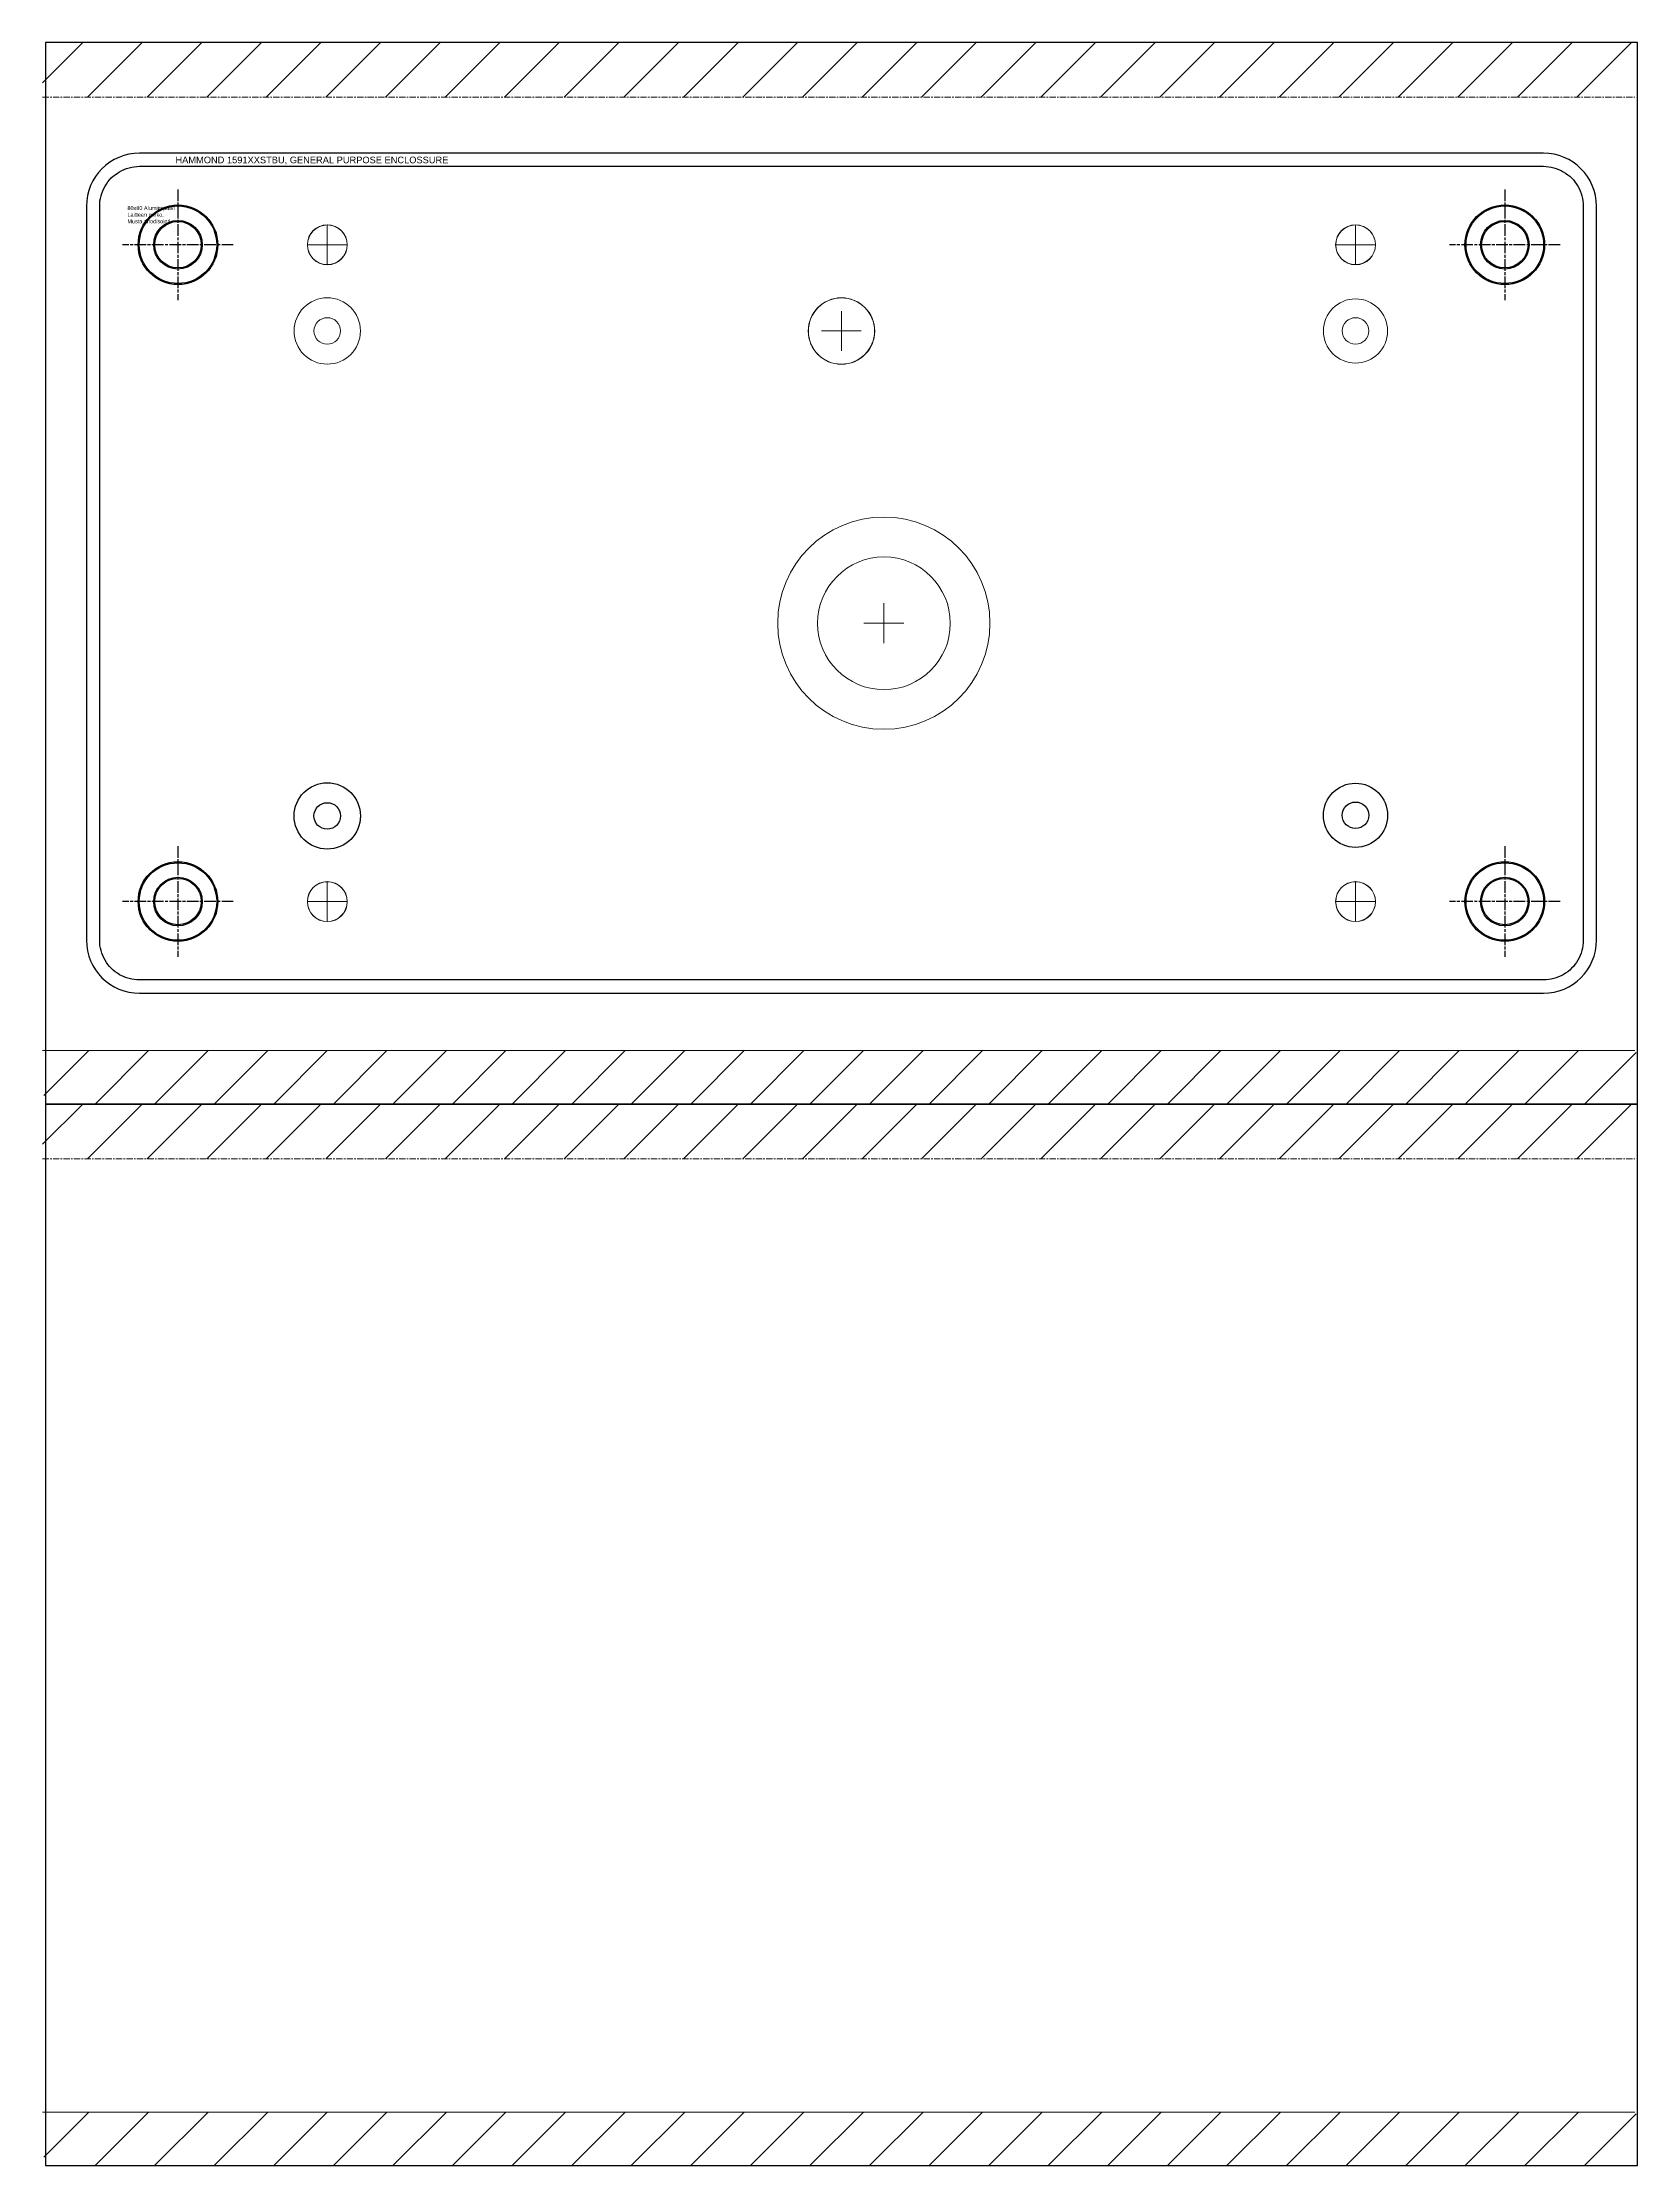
# Model space of a CAD drawing. Header units: millimetres. Extents: x -784753 to 2734, y -375 to 77802.
# Drawn here: x 682.4 to 802.6, y 406.4 to 566.4 of the extents above; entities that cross this region are included whole.
import ezdxf

# ---------------------------------------------------------------- set-up
doc = ezdxf.new("R2010")
doc.units = ezdxf.units.MM
doc.linetypes.add('CHAIN', pattern=[0.7087, 0.4724, -0.0591, 0.1181, -0.0591])
doc.layers.add('ATTRIBUUTIT', color=61, linetype='Continuous', plot=False)
doc.layers.add('OHJAINKOTELO', color=7, linetype='Continuous', true_color=0xdabefd)
doc.layers.add('RUNKO', color=140, linetype='Continuous')
doc.styles.add('Note Text (ANSI)', font='ARIAL.TTF')

# ---------------------------------------------------------------- blocks, each defined once
blk = doc.blocks.new('ALUMIINIPUTKI-80X80-LEFTS')
at = {"lineweight": 0}
h = blk.add_hatch(dxfattribs=at)
h.set_pattern_fill('ANSI31', color=256, style=0)
h.set_pattern_definition([(45, (-1229.3503, -176.4846), (-2.245064, 2.245064), [])])
h.paths.add_polyline_path([(-0.22, 80), (-0.22, 75.88), (119.78, 75.88), (119.78, 80)])
h = blk.add_hatch(dxfattribs=at)
h.set_pattern_fill('ANSI31', color=256, style=0)
h.set_pattern_definition([(45, (-1229.2402, -176.4846), (-2.245064, 2.245064), [])])
h.paths.add_polyline_path([(119.89, 4.03), (-0.11, 4.03), (-0.11, 0), (119.89, 0)])
h = blk.add_hatch(dxfattribs=at)
h.set_pattern_fill('ANSI31', color=256, style=0)
h.set_pattern_definition([(45, (-1229.3503, -256.4846), (-2.245064, 2.245064), [])])
h.paths.add_polyline_path([(-0.22, 0), (-0.22, -4.12), (119.78, -4.12), (119.78, 0)])
h = blk.add_hatch(dxfattribs=at)
h.set_pattern_fill('ANSI31', color=256, style=0)
h.set_pattern_definition([(45, (-1229.2402, -256.4846), (-2.245064, 2.245064), [])])
h.paths.add_polyline_path([(119.89, -75.97), (-0.11, -75.97), (-0.11, -80), (119.89, -80)])
for p, q in [((120, 80), (0, 80)), ((0, 80), (0, 0)), ((120, 0), (120, 80)), ((0, 0), (120, 0)), ((120, 0), (0, 0)), ((0, 0), (0, -80)), ((120, -80), (120, 0)), ((0, -80), (120, -80))]:
    blk.add_line(p, q)
at = {"linetype": 'CHAIN', "lineweight": 0}
for p, q in [((-0.22, 75.88), (119.78, 75.88)), ((-0.22, -4.12), (119.78, -4.12))]:
    blk.add_line(p, q, dxfattribs=at)
at = {"color": 0, "lineweight": 0}
for p, q in [((63.2, 37.73), (63.2, 34.73)), ((61.7, 36.23), (64.7, 36.23))]:
    blk.add_line(p, q, dxfattribs=at)
at = {"lineweight": 0}
for p, q in [((-0.22, 4.03), (119.78, 4.03)), ((115, 4.03), (114, 4.03)), ((115, 4.03), (116, 4.03)), ((-0.22, -75.97), (119.78, -75.97)), ((115, -75.97), (114, -75.97)), ((115, -75.97), (116, -75.97))]:
    blk.add_line(p, q, dxfattribs=at)
for centre, radius in [((21.25, 64.75), 1.5), ((98.75, 64.75), 1.5), ((60, 58.25), 2.5), ((63.2, 36.23), 5), ((21.25, 15.25), 1.5), ((98.75, 15.25), 1.5)]:
    blk.add_circle(centre, radius, dxfattribs=at)
at = {"layer": 'ATTRIBUUTIT', "lineweight": 0, "flags": 8}
for tag, p in [('_TYYPPI', (6.19, 67.36)), ('_KUVAUS', (6.19, 66.86)), ('_NOTES', (6.19, 66.38)), ('_NOTES_RIVI2', (6.19, 65.91)), ('_NOTES_RIVI3', (6.19, 65.44)), ('_TYYPPI', (6.19, -12.64)), ('_KUVAUS', (6.19, -13.14)), ('_NOTES', (6.19, -13.62)), ('_NOTES_RIVI2', (6.19, -14.09)), ('_NOTES_RIVI3', (6.19, -14.56))]:
    blk.add_attdef(tag, p, '', height=0.3, dxfattribs=at)
blk = doc.blocks.new('HAMMOND-1591XXBTBU-TSIDE-WOLID')
for p, q in [((106.83, 63.19), (1.01, 63.19)), ((1.01, 62.19), (106.83, 62.19)), ((-2.98, 59.19), (-2.98, 3.87)), ((-1.98, 3.87), (-1.98, 59.19)), ((109.83, 59.19), (109.83, 3.87)), ((110.83, 3.87), (110.83, 59.19)), ((106.83, 0.87), (1.01, 0.87)), ((1.01, -0.13), (106.83, -0.13))]:
    blk.add_line(p, q)
at = {"linetype": 'CHAIN', "ltscale": 1.853778}
for p, q in [((3.92, 60.45), (3.92, 52.11)), ((103.92, 60.45), (103.92, 52.11)), ((8.09, 56.28), (-0.25, 56.28)), ((108.09, 56.28), (99.75, 56.28)), ((3.92, 10.95), (3.92, 2.61)), ((103.92, 10.95), (103.92, 2.61)), ((8.09, 6.78), (-0.25, 6.78)), ((108.09, 6.78), (99.75, 6.78))]:
    blk.add_line(p, q, dxfattribs=at)
at = {"color": 0, "lineweight": 0}
for p, q in [((15.17, 57.78), (15.17, 54.78)), ((92.67, 57.78), (92.67, 54.78)), ((13.67, 56.28), (16.67, 56.28)), ((91.17, 56.28), (94.17, 56.28)), ((53.92, 51.28), (53.92, 48.28)), ((52.42, 49.78), (55.42, 49.78)), ((57.12, 29.26), (57.12, 26.26)), ((55.62, 27.76), (58.62, 27.76)), ((15.17, 8.28), (15.17, 5.28)), ((92.67, 8.28), (92.67, 5.28)), ((13.67, 6.78), (16.67, 6.78)), ((91.17, 6.78), (94.17, 6.78))]:
    blk.add_line(p, q, dxfattribs=at)
at = {"flags": 128}
for points in [[(-1.98, 59.19), (-1.98, 59.38), (-1.96, 59.58), (-1.93, 59.77), (-1.88, 59.96), (-1.82, 60.15), (-1.75, 60.34), (-1.67, 60.51), (-1.58, 60.69), (-1.48, 60.85), (-1.36, 61.01), (-1.24, 61.17), (-1.11, 61.31), (-0.96, 61.44), (-0.81, 61.56), (-0.65, 61.68), (-0.49, 61.78), (-0.31, 61.87), (-0.13, 61.95), (0.05, 62.02), (0.24, 62.08), (0.43, 62.13), (0.62, 62.16), (0.82, 62.18), (1.01, 62.19)], [(106.83, 62.19), (107.03, 62.18), (107.23, 62.16), (107.42, 62.13), (107.61, 62.08), (107.8, 62.02), (107.98, 61.95), (108.16, 61.87), (108.33, 61.78), (108.5, 61.68), (108.66, 61.56), (108.81, 61.44), (108.95, 61.31), (109.09, 61.17), (109.21, 61.01), (109.32, 60.85), (109.43, 60.69), (109.52, 60.51), (109.6, 60.34), (109.67, 60.15), (109.73, 59.96), (109.77, 59.77), (109.8, 59.58), (109.82, 59.38), (109.83, 59.19)], [(1.01, 0.87), (0.82, 0.88), (0.62, 0.9), (0.43, 0.93), (0.24, 0.97), (0.05, 1.03), (-0.13, 1.1), (-0.31, 1.18), (-0.49, 1.27), (-0.65, 1.38), (-0.81, 1.49), (-0.96, 1.61), (-1.11, 1.75), (-1.24, 1.89), (-1.36, 2.04), (-1.48, 2.2), (-1.58, 2.37), (-1.67, 2.54), (-1.75, 2.72), (-1.82, 2.9), (-1.88, 3.09), (-1.93, 3.28), (-1.96, 3.48), (-1.98, 3.67), (-1.98, 3.87)], [(109.83, 3.87), (109.82, 3.67), (109.8, 3.48), (109.77, 3.28), (109.73, 3.09), (109.67, 2.9), (109.6, 2.72), (109.52, 2.54), (109.43, 2.37), (109.32, 2.2), (109.21, 2.04), (109.09, 1.89), (108.95, 1.75), (108.81, 1.61), (108.66, 1.49), (108.5, 1.38), (108.33, 1.27), (108.16, 1.18), (107.98, 1.1), (107.8, 1.03), (107.61, 0.97), (107.42, 0.93), (107.23, 0.9), (107.03, 0.88), (106.83, 0.87)]]:
    blk.add_lwpolyline(points, dxfattribs=at)
for centre, radius in [((3.92, 56.28), 3), ((103.92, 56.28), 3), ((3.92, 56.28), 2.92), ((3.92, 56.28), 1.83), ((3.92, 56.28), 1.75), ((103.92, 56.28), 2.92), ((103.92, 56.28), 1.83), ((103.92, 56.28), 1.75), ((15.17, 13.23), 2.5), ((92.67, 13.28), 2.42), ((15.17, 13.23), 1), ((92.67, 13.28), 1), ((3.92, 6.78), 3), ((3.92, 6.78), 2.92), ((103.92, 6.78), 3), ((103.92, 6.78), 2.92), ((3.92, 6.78), 1.83), ((3.92, 6.78), 1.75), ((103.92, 6.78), 1.83), ((103.92, 6.78), 1.75)]:
    blk.add_circle(centre, radius)
at = {"lineweight": 0}
for centre, radius in [((15.17, 56.28), 1.5), ((92.67, 56.28), 1.5), ((15.17, 49.78), 2.5), ((53.92, 49.78), 2.5), ((92.67, 49.78), 2.42), ((15.17, 49.78), 1), ((92.67, 49.78), 1), ((57.12, 27.76), 8), ((15.17, 6.78), 1.5), ((92.67, 6.78), 1.5)]:
    blk.add_circle(centre, radius, dxfattribs=at)
for centre, major_axis in [((1.02, 59.18), (-2.83, 2.83)), ((106.83, 59.18), (2.83, 2.83)), ((1.02, 3.87), (-2.83, -2.83)), ((106.83, 3.87), (2.83, -2.83))]:
    blk.add_ellipse(centre, major_axis=major_axis, ratio=0.998783, start_param=5.498396, end_param=7.067974)
at = {"layer": 'ATTRIBUUTIT', "lineweight": 0, "insert": (3.73, 62.92), "char_height": 0.5, "width": 23.0646, "attachment_point": 1, "style": 'Note Text (ANSI)'}
blk.add_mtext('{\\fArial|b0|i0|c0|p0;HAMMOND 1591XXSTBU, GENERAL PURPOSE ENCLOSSURE}', dxfattribs=at)

msp = doc.modelspace()

# ---------------------------------------------------------------- block references
at = {"layer": 'OHJAINKOTELO', "lineweight": 0}
msp.add_blockref('HAMMOND-1591XXBTBU-TSIDE-WOLID', (688.67, 494.83), dxfattribs=at)
at = {"layer": 'RUNKO', "lineweight": 0}
ref = msp.add_blockref('ALUMIINIPUTKI-80X80-LEFTS', (682.6, 486.35), dxfattribs=at)
ref.add_attrib('_TYYPPI', '80x80 Alumiiniputki', (688.78, 553.72), dxfattribs={"layer": 'ATTRIBUUTIT', "lineweight": 0, "height": 0.3, "flags": 8})
ref.add_attrib('_KUVAUS', 'Laitteen runko.', (688.78, 553.22), dxfattribs={"layer": 'ATTRIBUUTIT', "lineweight": 0, "height": 0.3, "flags": 8})
ref.add_attrib('_NOTES', 'Musta anodisointi.', (688.78, 552.73), dxfattribs={"layer": 'ATTRIBUUTIT', "lineweight": 0, "height": 0.3, "flags": 8})

doc.saveas('drawing.dxf')
